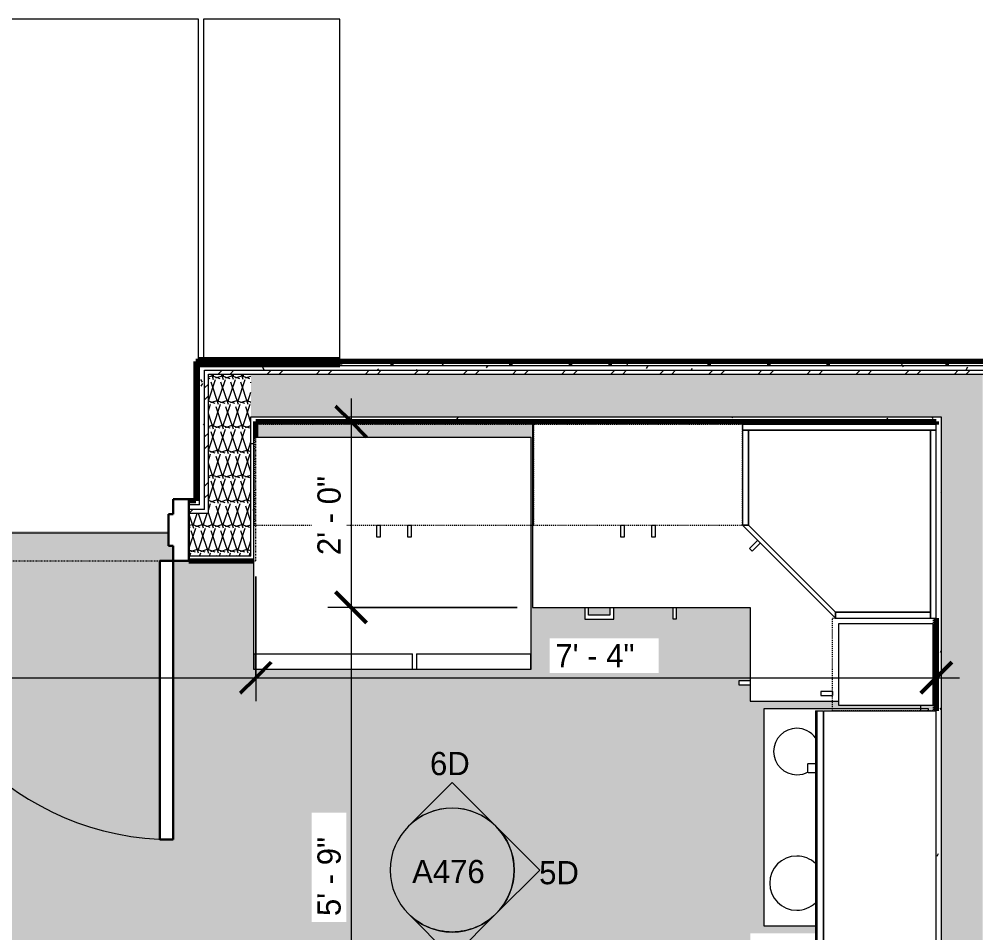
# Model space of a CAD drawing. Header units: inches. Extents: x 2887 to 5387, y 120 to 10852.
# Drawn here: x 4601.1 to 4725.4, y 10307.4 to 10425.4 of the extents above; entities that cross this region are included whole.
import ezdxf

# ---------------------------------------------------------------- set-up
doc = ezdxf.new("R2010")
doc.units = ezdxf.units.IN
doc.header["$MEASUREMENT"] = 0
doc.linetypes.add('Dash', pattern=[0.25, 0.125, -0.125])
doc.linetypes.add('Dash 3_32_', pattern=[0.1875, 0.09375, -0.09375])
for name, color, linetype, lineweight in [('0-3', 250, 'Continuous', 18), ('0-6', 170, 'Continuous', 5), ('A-ANNO-DIMS', 211, 'Continuous', 9), ('A-ANNO-DIMS-32', 211, 'Continuous', 9), ('A-DETL-1', 90, 'Dash 3_32_', 18), ('A-DOOR-1', 10, 'Continuous', 30), ('A-DOOR-2', 50, 'Continuous', 9), ('A-DOOR-FRAM-1', 10, 'Continuous', 30), ('A-FLOR-2', 250, 'Continuous', 18), ('A-WALL-1', 250, 'Continuous', 18), ('A-WALL-3', 113, 'Continuous', 9), ('A-WALL-PATT-1', 50, 'Continuous', 9), ('A-WALL-PATT-2', 253, 'Continuous', 9), ('A-WALL-PATT-3', 8, 'Continuous', 9), ('G-ANNO-SYMB', 111, 'Continuous', 9), ('I-WALL-1', 7, 'Continuous', 70), ('Q-CASE', 31, 'Continuous', 9), ('Q-CASE-3', 31, 'Dash', 9), ('Q-SPCQ', 91, 'Continuous', 9)]:
    doc.layers.add(name, color=color, linetype=linetype, lineweight=lineweight)
doc.layers.add('A-AREA-PATT-1', color=255, linetype='Continuous', lineweight=9, transparency=1)
doc.styles.add('Century Gothic', font='ufonts.com_century-gothic.ttf', dxfattribs={"height": 3})
doc.dimstyles.new('OD_1__HACK_2', dxfattribs={"dimscale": 12, "dimtxt": 3.132505, "dimasz": 0.333333, "dimexe": 0.25, "dimexo": 0.166667, "dimgap": 0.041667, "dimtad": 1, "dimdec": 0, "dimzin": 3, "dimdsep": 46, "dimlunit": 4, "dimtxsty": 'Century Gothic', "dimblk1": 'OBLIQUE', "dimblk2": 'OBLIQUE', "dimsah": 1, "dimcen": 0.09, "dimdle": 0.25, "dimazin": 0, "dimtfac": 1, "dimtdec": 4, "dimtix": 1, "dimtmove": 0, "dimatfit": 3, "dimfxl": 1, "dimtvp": 1, "dimtfill": 1, "dimfrac": 2, "dimtolj": 1, "dimtzin": 0, "dimarcsym": 2})
pattern_1 = [(0, (0, 0), (10.24, 2.56), [0.422, -7.258, 0.422, -7.258, -40.96]), (0, (0, 0), (10.24, 2.56), [-15.36, 0.422, -14.938, 0.422, -7.258, -17.92]), (0, (0, 0), (10.24, 2.56), [-38.4, 0.422, -4.698, 0.422, -12.378]), (120, (3.84, 1.28), (-7.33702503, 7.58810013), [0.422, -7.258, 0.422, -7.258, -40.96]), (120, (3.84, 1.28), (-7.33702503, 7.58810013), [-15.36, 0.422, -14.938, 0.422, -7.258, -17.92]), (120, (3.84, 1.28), (-7.33702503, 7.58810013), [-38.4, 0.422, -4.698, 0.422, -12.378]), (240, (5.12, 6.4), (-2.90297497, -10.14810013), [0.422, -7.258, 0.422, -7.258, -40.96]), (240, (5.12, 6.4), (-2.90297497, -10.14810013), [-15.36, 0.422, -14.938, 0.422, -7.258, -17.92]), (240, (5.12, 6.4), (-2.90297497, -10.14810013), [-38.4, 0.422, -4.698, 0.422, -12.378])]
pattern_2 = [(161.57, (0.16, 0.16), (-1.279773737, -0.000426766), [0, -9.107, 1.011, 0]), (18.43, (-0.16, 0.16), (-1.279773737, 0.000426766), [0, -9.107, 1.011, 0]), (108.43, (0.16, 0.16), (0.639452382, -3.199964008), [3.035, -7.083]), (71.57, (-0.16, 0.16), (0.639452382, 3.199964008), [3.035, -7.083])]
pattern_3 = [(45, (0, 0), (-3.1678384, 3.1678384), []), (45, (0, 4.8), (-3.1678384, 3.1678384), [])]

# ---------------------------------------------------------------- blocks, each defined once
blk = doc.blocks.new('HOLLOW METAL - UNIT DOOR-2191980-2ND _ 3RD FLOOR - 1BD B - ADA TYPE B')
at = {"layer": 'A-DOOR-1'}
for p, q in [((16.25, -4.125), (18, -4.125)), ((16.25, -40.125), (16.25, -4.125)), ((18, -4.125), (18, -40.125)), ((18, -40.125), (16.25, -40.125))]:
    blk.add_line(p, q, dxfattribs=at)
at = {"layer": 'A-DOOR-2'}
blk.add_arc((18, -4.125), 36, 180, 270, dxfattribs=at)
at = {"layer": 'A-DOOR-FRAM-1'}
for p, q in [((-20, 3.875), (-18, 3.875)), ((-20, -4.125), (-20, 3.875)), ((-18, 3.875), (-18, 1.9375)), ((18, 3.875), (20, 3.875)), ((18, 1.9375), (18, 3.875)), ((20, 3.875), (20, -4.125)), ((-18, 1.9375), (-17.375, 1.9375)), ((-17.375, 1.9375), (-17.375, -2.1875)), ((17.375, 1.9375), (18, 1.9375)), ((17.375, -2.1875), (17.375, 1.9375)), ((-18, -2.1875), (-18, -4.125)), ((-17.375, -2.1875), (-18, -2.1875)), ((18, -2.1875), (17.375, -2.1875)), ((18, -4.125), (18, -2.1875)), ((-18, -4.125), (-20, -4.125)), ((20, -4.125), (18, -4.125))]:
    blk.add_line(p, q, dxfattribs=at)
blk = doc.blocks.new('CTR - 1st Phase - Common Walls_rvt-6-2ND _ 3RD FLOOR - 1BD B - ADA TYPE B')
at = {"layer": 'A-WALL-PATT-1'}
h = blk.add_hatch(dxfattribs=at)
h.set_pattern_fill('FP_1', color=256, style=0, pattern_type=2)
h.set_pattern_definition(pattern_1)
h.paths.add_polyline_path([(-2739.8, 10380.66), (-2638.69, 10380.66), (-2638.69, 10381.16), (-2732.55, 10381.16), (-2732.55, 10380.79), (-2739.8, 10380.79)], flags=0)
h = blk.add_hatch(dxfattribs=at)
h.set_pattern_fill('FP_1', color=256, style=0, pattern_type=2)
h.set_pattern_definition(pattern_1)
h.paths.add_polyline_path([(-2739.8, 10362.04), (-2739.17, 10362.04), (-2739.17, 10380.66), (-2739.8, 10380.66), (-2739.8, 10362.66)], flags=0)
h = blk.add_hatch(dxfattribs=at)
h.set_pattern_fill('FP_1', color=256, style=0, pattern_type=2)
h.set_pattern_definition(pattern_1)
h.paths.add_polyline_path([(-2696.8, 10380.04), (-2638.69, 10380.05), (-2638.69, 10380.66), (-2739.17, 10380.66), (-2739.17, 10380.04), (-2697.05, 10380.04)], flags=0)
h = blk.add_hatch(dxfattribs=at)
h.set_pattern_fill('FP_1', color=256, style=0, pattern_type=2)
h.set_pattern_definition(pattern_1)
h.paths.add_polyline_path([(-2732.8, 10355.41), (-2732.8, 10371.41), (-2732.55, 10371.41), (-2732.55, 10374.04), (-2733.17, 10374.04), (-2733.17, 10355.41)], flags=0)
h = blk.add_hatch(dxfattribs=at)
h.set_pattern_fill('FP_1', color=256, style=0, pattern_type=2)
h.set_pattern_definition(pattern_1)
h.paths.add_polyline_path([(-2713.65, 10373.41), (-2644.7, 10373.41), (-2644.7, 10374.04), (-2732.55, 10374.04), (-2732.55, 10373.41)], flags=0)
h = blk.add_hatch(dxfattribs=at)
h.set_pattern_fill('FP_1', color=256, style=0, pattern_type=2)
h.set_pattern_definition(pattern_1)
h.paths.add_polyline_path([(-2644.07, 10261.59), (-2644.07, 10374.04), (-2644.7, 10374.04), (-2644.7, 10261.59)], flags=0)
h = blk.add_hatch(dxfattribs=at)
h.set_pattern_fill('FP_1', color=256, style=0, pattern_type=2)
h.set_pattern_definition(pattern_1)
h.paths.add_polyline_path([(-2788.61, 10362.04), (-2781.2, 10362.04), (-2781.2, 10362.66), (-2798.02, 10362.66), (-2798.02, 10362.04), (-2797.52, 10362.04)], flags=0)
h.paths.add_polyline_path([(-2739.92, 10362.04), (-2739.8, 10362.04), (-2739.8, 10362.66), (-2741.2, 10362.66), (-2741.2, 10362.04), (-2740.3, 10362.04)], flags=0)
h = blk.add_hatch(dxfattribs=at)
h.set_pattern_fill('FP_1', color=256, style=0, pattern_type=2)
h.set_pattern_definition(pattern_1)
h.paths.add_polyline_path([(-2788.61, 10355.41), (-2781.2, 10355.41), (-2781.2, 10356.04), (-2800.52, 10356.04), (-2800.52, 10355.41), (-2797.52, 10355.41)], flags=0)
h.paths.add_polyline_path([(-2740.43, 10355.41), (-2733.17, 10355.41), (-2733.17, 10356.04), (-2741.2, 10356.04), (-2741.2, 10355.41)], flags=0)
h.paths.add_polyline_path([(-2802.67, 10355.41), (-2801.15, 10355.41), (-2800.52, 10356.04), (-2804.65, 10356.04), (-2804.65, 10355.41)], flags=0)
at = {"layer": 'A-WALL-PATT-2'}
h = blk.add_hatch(dxfattribs=at)
h.set_pattern_fill('FP_2', color=256, style=0, pattern_type=2)
h.set_pattern_definition(pattern_2)
h.paths.add_polyline_path([(-2738.67, 10356.04), (-2733.17, 10356.04), (-2733.17, 10379.54), (-2738.67, 10379.54), (-2738.67, 10359.15)], flags=0)
h = blk.add_hatch(dxfattribs=at)
h.set_pattern_fill('FP_2', color=256, style=0, pattern_type=2)
h.set_pattern_definition(pattern_2)
h.paths.add_polyline_path([(-2676.17, 10374.04), (-2644.07, 10374.04), (-2644.07, 10379.54), (-2733.17, 10379.54), (-2733.17, 10374.04), (-2696.8, 10374.04)], flags=0)
h = blk.add_hatch(dxfattribs=at)
h.set_pattern_fill('FP_2', color=256, style=0, pattern_type=2)
h.set_pattern_definition(pattern_2)
h.paths.add_polyline_path([(-2640.32, 10261.59), (-2638.69, 10261.59), (-2638.69, 10379.54), (-2644.07, 10379.54), (-2644.07, 10261.59), (-2640.57, 10261.59)], flags=0)
h = blk.add_hatch(dxfattribs=at)
h.set_pattern_fill('FP_2', color=256, style=0, pattern_type=2)
h.set_pattern_definition(pattern_2)
h.paths.add_polyline_path([(-2797.98, 10356.04), (-2781.2, 10356.04), (-2781.2, 10361.54), (-2799.15, 10361.54), (-2799.15, 10356.04)], flags=0)
h.paths.add_polyline_path([(-2738.67, 10356.04), (-2738.67, 10361.54), (-2741.2, 10361.54), (-2741.2, 10356.04), (-2739.92, 10356.04)], flags=0)
at = {"layer": 'A-WALL-PATT-3'}
h = blk.add_hatch(dxfattribs=at)
h.set_pattern_fill('FP_3', color=256, style=0, pattern_type=2)
h.set_pattern_definition(pattern_3)
h.paths.add_polyline_path([(-2739.17, 10361.54), (-2738.67, 10361.54), (-2738.67, 10380.04), (-2739.17, 10380.04), (-2739.17, 10362.04)], flags=0)
h = blk.add_hatch(dxfattribs=at)
h.set_pattern_fill('FP_3', color=256, style=0, pattern_type=2)
h.set_pattern_definition(pattern_3)
h.paths.add_polyline_path([(-2668.7, 10379.54), (-2638.69, 10379.54), (-2638.69, 10380.04), (-2738.67, 10380.04), (-2738.67, 10379.54), (-2668.95, 10379.54)], flags=0)
h = blk.add_hatch(dxfattribs=at)
h.set_pattern_fill('FP_3', color=256, style=0, pattern_type=2)
h.set_pattern_definition(pattern_3)
h.paths.add_polyline_path([(-2798.65, 10361.54), (-2781.2, 10361.54), (-2781.2, 10362.04), (-2798.65, 10362.04)], flags=0)
h.paths.add_polyline_path([(-2741.2, 10361.54), (-2739.17, 10361.54), (-2739.17, 10362.04), (-2741.2, 10362.04)], flags=0)
at = {"layer": 'A-FLOR-2'}
for p, q in [((-2739.92, 10425.39), (-2778.57, 10425.39)), ((-2739.92, 10381.41), (-2739.92, 10425.39)), ((-2739.3, 10425.39), (-2739.3, 10381.41)), ((-2721.68, 10425.39), (-2739.3, 10425.39)), ((-2721.68, 10381.41), (-2721.68, 10425.39)), ((-2778.57, 10359.04), (-2743.82, 10359.04))]:
    blk.add_line(p, q, dxfattribs=at)
at = {"layer": 'A-WALL-1'}
for p, q in [((-2739.8, 10380.66), (-2739.8, 10381.16)), ((-2739.8, 10380.66), (-2739.8, 10381.16)), ((-2739.8, 10380.66), (-2739.17, 10380.66)), ((-2739.8, 10362.66), (-2739.8, 10380.66)), ((-2739.17, 10380.66), (-2732.55, 10380.66)), ((-2732.55, 10380.66), (-2644.7, 10380.66)), ((-2644.7, 10380.66), (-2638.69, 10380.66)), ((-2739.17, 10380.04), (-2738.67, 10380.04)), ((-2739.17, 10362.04), (-2739.17, 10380.04)), ((-2738.67, 10380.04), (-2732.55, 10380.04)), ((-2738.67, 10379.54), (-2733.17, 10379.54)), ((-2738.67, 10361.54), (-2738.67, 10379.54)), ((-2733.17, 10379.54), (-2732.55, 10379.54)), ((-2732.55, 10380.04), (-2644.7, 10380.04)), ((-2732.55, 10379.54), (-2644.7, 10379.54)), ((-2644.7, 10380.04), (-2638.69, 10380.04)), ((-2644.7, 10379.54), (-2644.07, 10379.54)), ((-2644.07, 10379.54), (-2638.69, 10379.54)), ((-2733.17, 10374.04), (-2732.55, 10374.04)), ((-2733.17, 10356.04), (-2733.17, 10374.04)), ((-2732.55, 10374.04), (-2644.7, 10374.04)), ((-2644.7, 10374.04), (-2644.07, 10374.04)), ((-2644.07, 10374.04), (-2644.07, 10261.59)), ((-2740.3, 10362.66), (-2741.2, 10362.66)), ((-2740.3, 10362.04), (-2741.2, 10362.04)), ((-2740.3, 10361.54), (-2741.2, 10361.54)), ((-2739.8, 10362.66), (-2740.3, 10362.66)), ((-2739.8, 10362.04), (-2740.3, 10362.04)), ((-2739.17, 10361.54), (-2740.3, 10361.54)), ((-2739.17, 10362.04), (-2739.8, 10362.04)), ((-2738.67, 10361.54), (-2739.17, 10361.54)), ((-2740.3, 10356.04), (-2741.2, 10356.04)), ((-2738.67, 10356.04), (-2740.3, 10356.04)), ((-2733.17, 10356.04), (-2738.67, 10356.04))]:
    blk.add_line(p, q, dxfattribs=at)
at = {"layer": 'I-WALL-1'}
for p, q in [((-2721.68, 10381.41), (-2739.92, 10381.41)), ((-2739.92, 10381.41), (-2739.92, 10380.79)), ((-2721.68, 10380.79), (-2721.68, 10381.41)), ((-2740.3, 10381.16), (-2740.3, 10363.16)), ((-2739.8, 10381.16), (-2740.3, 10381.16)), ((-2739.92, 10380.79), (-2721.68, 10380.79)), ((-2732.55, 10381.16), (-2739.8, 10381.16)), ((-2644.7, 10381.16), (-2732.55, 10381.16)), ((-2638.69, 10381.16), (-2644.7, 10381.16)), ((-2732.55, 10373.41), (-2644.7, 10373.41)), ((-2732.55, 10371.41), (-2732.55, 10373.41)), ((-2644.7, 10373.41), (-2644.7, 10373.04)), ((-2740.3, 10363.16), (-2741.2, 10363.16)), ((-2741.2, 10355.41), (-2740.3, 10355.41)), ((-2740.3, 10355.41), (-2733.17, 10355.41)), ((-2733.17, 10355.41), (-2732.8, 10355.41)), ((-2644.7, 10348.04), (-2644.7, 10336.04))]:
    blk.add_line(p, q, dxfattribs=at)
at = {"layer": '0-3'}
blk.add_blockref('HOLLOW METAL - UNIT DOOR-2191980-2ND _ 3RD FLOOR - 1BD B - ADA TYPE B', (-2761.2, 10359.54), dxfattribs=at)
blk = doc.blocks.new('Refrigerator_-_Side-by-Side_6047 - 36_ X 30_-1372843-2ND _ 3RD FLOOR - 1BD B - ADA TYPE B')
at = {"layer": 'Q-SPCQ'}
for p, q in [((-17.88, 15.58), (17.87, 15.58)), ((-17.88, -14.42), (-17.88, 15.58)), ((-17.88, 15.58), (-3.13, 15.58)), ((-17.88, 15.58), (-17.88, 13.58)), ((-3.13, 13.58), (-3.13, 15.58)), ((-2.63, 15.58), (17.87, 15.58)), ((-2.63, 15.58), (-2.63, 13.58)), ((17.87, 15.58), (17.87, -14.42)), ((17.87, 13.58), (17.87, 15.58)), ((-3.13, 13.58), (-17.88, 13.58)), ((17.87, 13.58), (-2.63, 13.58)), ((17.87, -14.42), (-17.88, -14.42))]:
    blk.add_line(p, q, dxfattribs=at)
blk = doc.blocks.new('Range - 24_ x 30_-2806124-2ND _ 3RD FLOOR - 1BD B - ADA TYPE B')
at = {"layer": 'Q-SPCQ'}
blk.add_line((28.75, -22), (29.5, -22), dxfattribs=at)
for centre, radius, start, end in [((6.5, -6), 3.5, 360, 180), ((23.5, -6), 3, 0, 180), ((6.5, -6), 3.5, 180, 223.5763), ((6.5, -6), 3.5, 316.4706, 0), ((23.5, -6), 3, 180, 209.3693), ((23.5, -6), 3, 306.1227, 0), ((6.5, -6), 3.5, 261.0228, 278.9772)]:
    blk.add_arc(centre, radius, start, end, dxfattribs=at)
blk = doc.blocks.new('300 Series Wall Hung Cabinet_302 - 27_ X 36_-2604985-2ND _ 3RD FLOOR - 1BD B - ADA TYPE B')
at = {"layer": 'Q-CASE'}
for p, q in [((-2.25, -13.19), (-1.76, -13.19)), ((-2.25, -13.19), (-2.25, -14.69)), ((-1.76, -14.69), (-1.76, -13.19)), ((1.75, -13.19), (2.24, -13.19)), ((1.75, -13.19), (1.75, -14.69)), ((2.24, -14.69), (2.24, -13.19)), ((-2.25, -14.69), (-1.76, -14.69)), ((1.75, -14.69), (2.24, -14.69))]:
    blk.add_line(p, q, dxfattribs=at)
at = {"layer": 'Q-CASE-3'}
for p, q in [((13.5, -0.19), (-13.5, -0.19)), ((-13.5, -0.19), (-13.5, -13.19)), ((13.5, -13.19), (13.5, -0.19)), ((-13.5, -13.19), (13.5, -13.19))]:
    blk.add_line(p, q, dxfattribs=at)
blk = doc.blocks.new('30quot_MicrowaveVent_11166 - 70cm miele oven-2804781-2ND _ 3RD FLOOR - 1BD B - ADA TYPE B')
at = {"layer": 'Q-CASE'}
for p, q in [((8.88, 16.6), (7.69, 16.6)), ((7.69, 15.63), (7.69, 16.55)), ((8.88, 16.55), (8.88, 15.63)), ((15.68, 15.6), (-14.2, 15.6)), ((-14.2, 15.39), (-14.2, 15.6)), ((-14.2, 14.61), (-14.2, 15.39)), ((15.68, 15.39), (-14.2, 15.39)), ((15.68, 15.6), (15.68, 15.39)), ((15.68, 15.39), (15.68, 14.61)), ((15.68, 14.61), (-14.2, 14.61)), ((-14.2, 0), (-14.2, 14.49)), ((-14.2, 14.49), (15.68, 14.49)), ((15.68, 14.49), (15.68, 0)), ((-14.2, 0), (15.68, 0))]:
    blk.add_line(p, q, dxfattribs=at)
blk = doc.blocks.new('300 Series Wall Hung Cabinet_302 - 18_ x 36_-2362919-2ND _ 3RD FLOOR - 1BD B - ADA TYPE B')
at = {"layer": 'Q-CASE'}
for p, q in [((-2.25, -13.19), (-1.76, -13.19)), ((-2.25, -13.19), (-2.25, -14.69)), ((-1.76, -14.69), (-1.76, -13.19)), ((1.75, -13.19), (2.24, -13.19)), ((1.75, -13.19), (1.75, -14.69)), ((2.24, -14.69), (2.24, -13.19)), ((-2.25, -14.69), (-1.76, -14.69)), ((1.75, -14.69), (2.24, -14.69))]:
    blk.add_line(p, q, dxfattribs=at)
at = {"layer": 'Q-CASE-3'}
for p, q in [((18, -0.19), (-18, -0.19)), ((-18, -0.19), (-18, -13.19)), ((18, -13.19), (18, -0.19)), ((-18, -13.19), (18, -13.19))]:
    blk.add_line(p, q, dxfattribs=at)
blk = doc.blocks.new('Base Cabinet 3 Drawer 230 - Base Cabinet 3 Drawer 230 15_-2554961-2ND _ 3RD FLOOR - 1BD B - ADA TYPE B')
at = {"layer": 'Q-CASE'}
for p, q in [((-1.14, -24), (-1.14, -25.5)), ((-0.64, -25), (-0.64, -24)), ((2.11, -24), (2.11, -25)), ((2.61, -25.5), (2.61, -24)), ((-1.14, -25.5), (2.61, -25.5)), ((2.11, -25), (-0.64, -25))]:
    blk.add_line(p, q, dxfattribs=at)
blk = doc.blocks.new('Base Cabinet Corner 197 - Base Cabinet Corner 197-2565125-2ND _ 3RD FLOOR - 1BD B - ADA TYPE B')
at = {"layer": 'Q-CASE'}
for p, q in [((10.24, -24), (10.24, -25.5)), ((10.73, -25.5), (10.73, -24)), ((10.24, -25.5), (10.73, -25.5)), ((2.23, -33.51), (0.74, -33.51)), ((2.23, -34), (2.23, -33.51)), ((0.74, -34), (2.23, -34))]:
    blk.add_line(p, q, dxfattribs=at)
blk = doc.blocks.new('308 - 308-2727437-2ND _ 3RD FLOOR - 1BD B - ADA TYPE B')
at = {"layer": 'Q-CASE'}
for p, q in [((13, -0.19), (-12, -0.19)), ((-12, -0.19), (-12, -0.94)), ((-11.25, -0.94), (-12, -0.94)), ((-12, -0.94), (-12, -13.19)), ((-12, -0.94), (13, -0.94)), ((12.25, -0.94), (-11.25, -0.94)), ((-11.25, -0.94), (-11.25, -13.19)), ((-11.25, -13.19), (-11.25, -0.94)), ((12.25, -24.44), (12.25, -0.94)), ((13, -0.94), (12.25, -0.94)), ((12.25, -0.94), (12.25, -25.19)), ((13, -0.94), (13, -0.19)), ((13, -25.19), (13, -0.94)), ((-11.25, -13.19), (-12, -13.19)), ((-12, -13.19), (0, -25.19)), ((-12, -13.19), (-11.25, -13.19)), ((-11.25, -13.19), (0, -24.44)), ((0, -24.44), (-11.25, -13.19)), ((-10.05, -15.14), (-11.11, -16.2)), ((-10.76, -16.55), (-9.7, -15.49)), ((-11.11, -16.2), (-10.76, -16.55)), ((0, -24.44), (12.25, -24.44)), ((0, -25.19), (0, -24.44)), ((12.25, -24.44), (0, -24.44)), ((0, -24.44), (0, -25.19)), ((12.25, -25.19), (12.25, -24.44)), ((0, -25.19), (12.25, -25.19)), ((12.25, -25.19), (13, -25.19))]:
    blk.add_line(p, q, dxfattribs=at)
blk = doc.blocks.new('300 Series Wall Hung Cabinet_301 - 12_-2218017-2ND _ 3RD FLOOR - 1BD B - ADA TYPE B')
at = {"layer": 'Q-CASE'}
for p, q in [((-3.51, 14.69), (-4, 14.69)), ((-4, 14.69), (-4, 13.19)), ((-3.51, 13.19), (-3.51, 14.69)), ((-3.51, 13.19), (-4, 13.19)), ((5.25, 12.44), (-5.25, 12.44)), ((-5.25, 12.44), (-5.25, 0.19)), ((5.25, 0.19), (5.25, 12.44)), ((-5.25, 0.19), (5.25, 0.19))]:
    blk.add_line(p, q, dxfattribs=at)
at = {"layer": 'Q-CASE-3'}
for p, q in [((-6, 0.19), (-6, 13.19)), ((-6, 13.19), (6, 13.19)), ((6, 13.19), (6, 0.19)), ((6, 0.19), (-6, 0.19))]:
    blk.add_line(p, q, dxfattribs=at)
blk = doc.blocks.new('Elevation - Filled Arrow-152140-2ND _ 3RD FLOOR - 1BD B - ADA TYPE B')
at = {"layer": 'G-ANNO-SYMB'}
for start, end in [(360, 180), (180, 360)]:
    blk.add_arc((0, 0), 0.25, start, end, dxfattribs=at)
blk = doc.blocks.new('Elevation - Filled Arrow-151867-2ND _ 3RD FLOOR - 1BD B - ADA TYPE B')
at = {"layer": 'G-ANNO-SYMB'}
for p, q in [((0, 0.3536), (-0.1768, 0.1768)), ((0.1768, 0.1768), (0, 0.3536))]:
    blk.add_line(p, q, dxfattribs=at)
blk.add_arc((0, 0), 0.25, 45, 135, dxfattribs=at)
blk = doc.blocks.new('DIMBLOCK133-2ND _ 3RD FLOOR - 1BD B - ADA TYPE B')
at = {"layer": 'A-ANNO-DIMS-32'}
for p, q in [((4631.59, 10353.41), (4631.59, 10337.32)), ((4631.59, 10340.32), (4631.59, 10353.41)), ((4499.61, 10341.15), (4499.61, 10337.32)), ((4499.61, 10340.32), (4499.61, 10341.15)), ((4499.61, 10340.32), (4631.59, 10340.32))]:
    blk.add_line(p, q, dxfattribs=at)
at = {"layer": 'A-ANNO-DIMS-32', "lineweight": 50}
for p, q in [((4499.61, 10340.32), (4501.61, 10342.32)), ((4631.59, 10340.32), (4633.59, 10342.32)), ((4499.61, 10340.32), (4497.61, 10338.32)), ((4631.59, 10340.32), (4629.59, 10338.32))]:
    blk.add_line(p, q, dxfattribs=at)
at = {"layer": 'A-ANNO-DIMS-32', "color": 0, "insert": (4559.19, 10344.67), "char_height": 3, "width": 15.394, "attachment_point": 1, "line_spacing_factor": 0.984502, "style": 'Century Gothic', "bg_fill": 3, "box_fill_scale": 1.25, "bg_fill_color": 256, "bg_fill_true_color": 13158600, "bg_fill_transparency": 0}
blk.add_mtext('11\' - 0"', dxfattribs=at)
blk = doc.blocks.new('_Oblique')
at = {"color": 0, "linetype": 'ByBlock', "lineweight": -2}
blk.add_line((-0.5, -0.5), (0.5, 0.5), dxfattribs=at)
blk = doc.blocks.new('DIMBLOCK134-2ND _ 3RD FLOOR - 1BD B - ADA TYPE B')
at = {"layer": 'A-ANNO-DIMS-32'}
for p, q in [((4631.59, 10353.41), (4631.59, 10337.32)), ((4631.59, 10340.32), (4631.59, 10353.41)), ((4631.59, 10340.32), (4722.44, 10340.32)), ((4719.44, 10341.15), (4719.44, 10337.32)), ((4719.44, 10340.32), (4719.44, 10341.15))]:
    blk.add_line(p, q, dxfattribs=at)
at = {"layer": 'A-ANNO-DIMS-32', "lineweight": 50}
for p, q in [((4631.59, 10340.32), (4633.59, 10342.32)), ((4719.44, 10340.32), (4721.44, 10342.32)), ((4631.59, 10340.32), (4629.59, 10338.32)), ((4719.44, 10340.32), (4717.44, 10338.32))]:
    blk.add_line(p, q, dxfattribs=at)
at = {"layer": 'A-ANNO-DIMS-32', "color": 0, "insert": (4670.27, 10344.67), "char_height": 3, "width": 12.5897, "attachment_point": 1, "line_spacing_factor": 0.984502, "style": 'Century Gothic', "bg_fill": 3, "box_fill_scale": 1.25, "bg_fill_color": 256, "bg_fill_true_color": 13158600, "bg_fill_transparency": 0}
blk.add_mtext('7\' - 4"', dxfattribs=at)
blk = doc.blocks.new('DIMBLOCK135-2ND _ 3RD FLOOR - 1BD B - ADA TYPE B')
at = {"layer": 'A-ANNO-DIMS-32'}
for p, q in [((4643.9, 10376.41), (4643.9, 10349.41)), ((4644.73, 10373.41), (4640.9, 10373.41)), ((4643.9, 10373.41), (4644.73, 10373.41)), ((4665.34, 10349.41), (4640.9, 10349.41)), ((4643.9, 10349.41), (4665.34, 10349.41))]:
    blk.add_line(p, q, dxfattribs=at)
at = {"layer": 'A-ANNO-DIMS-32', "lineweight": 50}
for p, q in [((4643.9, 10373.41), (4641.9, 10375.41)), ((4643.9, 10373.41), (4645.9, 10371.41)), ((4643.9, 10349.41), (4641.9, 10351.41)), ((4643.9, 10349.41), (4645.9, 10347.41))]:
    blk.add_line(p, q, dxfattribs=at)
at = {"layer": 'A-ANNO-DIMS-32', "color": 0, "insert": (4639.55, 10356.17), "char_height": 3, "width": 12.5897, "attachment_point": 1, "rotation": 90, "line_spacing_factor": 0.984502, "style": 'Century Gothic', "bg_fill": 3, "box_fill_scale": 1.25, "bg_fill_color": 256, "bg_fill_true_color": 13158600, "bg_fill_transparency": 0}
blk.add_mtext('2\' - 0"', dxfattribs=at)
blk = doc.blocks.new('DIMBLOCK136-2ND _ 3RD FLOOR - 1BD B - ADA TYPE B')
at = {"layer": 'A-ANNO-DIMS-32', "lineweight": 50}
for p, q in [((4643.9, 10349.41), (4641.9, 10351.41)), ((4643.9, 10349.41), (4645.9, 10347.41)), ((4643.9, 10280.16), (4641.9, 10282.16)), ((4643.9, 10280.16), (4645.9, 10278.16))]:
    blk.add_line(p, q, dxfattribs=at)
at = {"layer": 'A-ANNO-DIMS-32'}
for p, q in [((4665.34, 10349.41), (4640.9, 10349.41)), ((4643.9, 10349.41), (4643.9, 10280.16)), ((4643.9, 10349.41), (4665.34, 10349.41)), ((4644.73, 10280.16), (4640.9, 10280.16)), ((4643.9, 10280.16), (4644.73, 10280.16))]:
    blk.add_line(p, q, dxfattribs=at)
at = {"layer": 'A-ANNO-DIMS-32', "color": 0, "insert": (4639.55, 10309.54), "char_height": 3, "width": 12.5897, "attachment_point": 1, "rotation": 90, "line_spacing_factor": 0.984502, "style": 'Century Gothic', "bg_fill": 3, "box_fill_scale": 1.25, "bg_fill_color": 256, "bg_fill_true_color": 13158600, "bg_fill_transparency": 0}
blk.add_mtext('5\' - 9"', dxfattribs=at)

msp = doc.modelspace()

# ---------------------------------------------------------------- hatches: boundary and pattern name
at = {"layer": 'A-AREA-PATT-1'}
h = msp.add_hatch(color=256, dxfattribs=at)
h.paths.add_polyline_path([(4693.94, 10280.16), (4695.44, 10280.16), (4695.44, 10289.67), (4693.94, 10289.67), (4693.94, 10290.16), (4695.44, 10290.16), (4695.44, 10297.78), (4693.94, 10297.78), (4693.94, 10301.53), (4695.44, 10301.53), (4695.44, 10307.29), (4703.84, 10307.29), (4703.84, 10308.29), (4697.19, 10308.29), (4697.19, 10336.29), (4718.44, 10336.29), (4718.44, 10336.04), (4719.44, 10336.04), (4719.44, 10337.29), (4719.06, 10337.29), (4719.06, 10336.79), (4706.81, 10336.79), (4706.81, 10337.29), (4695.44, 10337.29), (4695.44, 10339.43), (4693.94, 10339.43), (4693.94, 10339.91), (4695.44, 10339.91), (4695.44, 10349.41), (4685.93, 10349.41), (4685.93, 10347.92), (4685.44, 10347.92), (4685.44, 10349.41), (4677.81, 10349.41), (4677.81, 10347.91), (4674.06, 10347.91), (4674.06, 10349.41), (4667.34, 10349.41), (4667.34, 10373.41), (4631.59, 10373.41), (4631.59, 10371.41), (4667.09, 10371.41), (4667.09, 10341.41), (4631.34, 10341.41), (4631.34, 10355.41), (4620.94, 10355.41), (4620.94, 10357.35), (4620.31, 10357.35), (4620.31, 10359.29), (4614.84, 10359.29), (4614.84, 10281.66), (4617.81, 10281.66), (4617.81, 10280.16), (4625.69, 10280.16), (4625.69, 10281.14), (4625.75, 10281.23), (4625.83, 10281.28), (4625.88, 10281.29), (4626.78, 10281.29), (4626.78, 10281.54), (4630.51, 10281.54), (4630.51, 10281.79), (4632.48, 10281.79), (4632.48, 10281.54), (4641.84, 10281.54), (4641.84, 10281.79), (4642.43, 10281.79), (4642.43, 10281.54), (4643.02, 10281.54), (4643.02, 10281.79), (4643.61, 10281.79), (4643.61, 10281.54), (4644.2, 10281.54), (4644.2, 10281.79), (4644.79, 10281.79), (4644.79, 10281.54), (4645.38, 10281.54), (4645.38, 10281.79), (4645.97, 10281.79), (4645.97, 10281.54), (4648.59, 10281.54), (4648.59, 10281.29), (4649.54, 10281.28), (4649.59, 10281.26), (4649.63, 10281.23), (4649.68, 10281.14), (4649.69, 10281.09), (4649.7, 10280.16), (4650.44, 10280.16), (4650.44, 10281.16), (4683.44, 10281.16), (4683.44, 10280.16), (4685.45, 10280.16), (4685.45, 10281.66), (4685.94, 10281.66), (4685.94, 10280.16), (4687.97, 10280.16)], flags=0)
h.paths.add_polyline_path([(4617.31, 10280.16), (4617.31, 10281.16), (4614.84, 10281.16), (4614.84, 10280.16), (4616.31, 10280.16)], flags=0)
h.paths.add_polyline_path([(4695.44, 10298.28), (4695.44, 10301.03), (4694.44, 10301.03), (4694.44, 10298.28)], flags=0)
h.paths.add_polyline_path([(4704.95, 10307.29), (4704.95, 10308.29), (4704.83, 10308.29), (4704.83, 10307.29)], flags=0)
h.paths.add_polyline_path([(4619.19, 10319.41), (4619.19, 10355.41), (4620.94, 10355.41), (4620.94, 10319.41)], flags=0)
h.paths.add_polyline_path([(4677.31, 10348.41), (4677.31, 10349.41), (4674.56, 10349.41), (4674.56, 10348.41)], flags=0)
h = msp.add_hatch(color=256, dxfattribs=at)
h.paths.add_polyline_path([(4564.68, 10238.78), (4605.01, 10238.78), (4605.01, 10280.16), (4614.06, 10280.16), (4614.06, 10281.66), (4614.84, 10281.66), (4614.84, 10359.29), (4585.56, 10359.29), (4585.56, 10357.35), (4584.94, 10357.35), (4584.94, 10355.41), (4564.03, 10355.41), (4564.03, 10331.63), (4558.18, 10331.63), (4558.18, 10331.04), (4555.18, 10331.04), (4555.18, 10308.04), (4553.18, 10308.04), (4553.18, 10332.04), (4555.18, 10332.04), (4555.18, 10334.41), (4507.18, 10334.41), (4507.18, 10332.04), (4509.18, 10332.04), (4509.18, 10308.04), (4507.18, 10308.04), (4507.18, 10331.04), (4504.18, 10331.04), (4504.18, 10331.63), (4502.4, 10331.63), (4502.4, 10316.11), (4502.99, 10316.11), (4502.99, 10313.11), (4499.61, 10313.11), (4499.61, 10279.11), (4502.99, 10279.11), (4502.99, 10276.9), (4504.25, 10276.9), (4504.25, 10277.24), (4506.75, 10277.24), (4506.75, 10276.49), (4507, 10276.49), (4507, 10274.11), (4530, 10274.11), (4530, 10274.49), (4555, 10274.49), (4555, 10276.49), (4555.25, 10276.49), (4555.25, 10277.24), (4557.75, 10277.24), (4557.75, 10276.9), (4564.68, 10276.9), (4564.68, 10241.38)], flags=0)
h.paths.add_polyline_path([(4614.84, 10280.16), (4614.84, 10281.16), (4614.56, 10281.16), (4614.56, 10280.16)], flags=0)

# ---------------------------------------------------------------- linework, layer by layer
at = {"layer": 'A-DETL-1'}
for p, q in [((4719.44, 10373.41), (4631.59, 10373.41)), ((4631.59, 10355.41), (4631.59, 10373.41)), ((4719.44, 9988.44), (4719.44, 10373.04)), ((4558.86, 10355.41), (4631.59, 10355.41)), ((4667.34, 10349.41), (4695.44, 10349.41))]:
    msp.add_line(p, q, dxfattribs=at)
at = {"layer": 'A-WALL-3'}
for p, q in [((4667.34, 10373.41), (4667.34, 10349.41)), ((4667.34, 10349.41), (4695.44, 10349.41)), ((4695.44, 10349.41), (4695.44, 10337.29)), ((4695.44, 10337.29), (4706.81, 10337.29)), ((4719.06, 10337.29), (4719.44, 10337.29)), ((4697.19, 10336.29), (4697.19, 10308.29)), ((4718.44, 10336.29), (4697.19, 10336.29)), ((4718.44, 10336.04), (4718.44, 10336.29)), ((4697.19, 10308.29), (4703.84, 10308.29)), ((4704.83, 10308.29), (4704.95, 10308.29))]:
    msp.add_line(p, q, dxfattribs=at)

# ---------------------------------------------------------------- block references
at = {"layer": '0-6'}
msp.add_blockref('CTR - 1st Phase - Common Walls_rvt-6-2ND _ 3RD FLOOR - 1BD B - ADA TYPE B', (7364.14, 0), dxfattribs=at)
at = {"layer": 'G-ANNO-SYMB', "xscale": 31.99999999999999, "yscale": 31.99999999999999, "zscale": 31.99999999999999}
for name in ['Elevation - Filled Arrow-151867-2ND _ 3RD FLOOR - 1BD B - ADA TYPE B', 'Elevation - Filled Arrow-152140-2ND _ 3RD FLOOR - 1BD B - ADA TYPE B']:
    msp.add_blockref(name, (4656.95, 10315.48), dxfattribs=at)
at = {"layer": 'G-ANNO-SYMB', "extrusion": (0, 0, -1), "xscale": 31.99999999999999, "yscale": 31.99999999999999, "zscale": 31.99999999999999}
for rotation in [89.99999999999955, 180]:
    msp.add_blockref('Elevation - Filled Arrow-151867-2ND _ 3RD FLOOR - 1BD B - ADA TYPE B', (-4656.95, 10315.48), dxfattribs=dict(at, rotation=rotation))
at = {"layer": 'Q-CASE'}
for name, p in [('300 Series Wall Hung Cabinet_302 - 18_ x 36_-2362919-2ND _ 3RD FLOOR - 1BD B - ADA TYPE B', (4649.44, 10373.23)), ('300 Series Wall Hung Cabinet_302 - 27_ X 36_-2604985-2ND _ 3RD FLOOR - 1BD B - ADA TYPE B', (4680.94, 10373.23)), ('308 - 308-2727437-2ND _ 3RD FLOOR - 1BD B - ADA TYPE B', (4706.44, 10373.23)), ('Base Cabinet 3 Drawer 230 - Base Cabinet 3 Drawer 230 15_-2554961-2ND _ 3RD FLOOR - 1BD B - ADA TYPE B', (4675.2, 10373.41))]:
    msp.add_blockref(name, p, dxfattribs=at)
for name, p, rotation in [('Base Cabinet Corner 197 - Base Cabinet Corner 197-2565125-2ND _ 3RD FLOOR - 1BD B - ADA TYPE B', (4719.44, 10350.15), 269.9999999999575), ('300 Series Wall Hung Cabinet_301 - 12_-2218017-2ND _ 3RD FLOOR - 1BD B - ADA TYPE B', (4719.25, 10342.04), 89.99999999992518), ('30quot_MicrowaveVent_11166 - 70cm miele oven-2804781-2ND _ 3RD FLOOR - 1BD B - ADA TYPE B', (4719.44, 10320.36), 89.99999999992565)]:
    msp.add_blockref(name, p, dxfattribs=dict(at, rotation=rotation))
at = {"layer": 'Q-SPCQ'}
for name, p, rotation in [('Refrigerator_-_Side-by-Side_6047 - 36_ X 30_-1372843-2ND _ 3RD FLOOR - 1BD B - ADA TYPE B', (4649.21, 10356.99), 180), ('Range - 24_ x 30_-2806124-2ND _ 3RD FLOOR - 1BD B - ADA TYPE B', (4695.44, 10307.29), 90.00000000002778)]:
    msp.add_blockref(name, p, dxfattribs=dict(at, rotation=rotation))

# ---------------------------------------------------------------- texts
at = {"layer": 'G-ANNO-SYMB', "char_height": 3, "attachment_point": 1, "style": 'Century Gothic'}
for s, insert, width in [('6D', (4654.09, 10330.74), 6.666), ('A476', (4651.78, 10316.79), 12.221), ('5D', (4668.18, 10316.65), 6.666)]:
    msp.add_mtext(s, dxfattribs=dict(at, insert=insert, width=width))

# ---------------------------------------------------------------- next in the draw order: dimensions: what is measured, and where the dimension line sits
at = {"layer": 'A-ANNO-DIMS'}
dim = msp.add_linear_dim(base=(4631.59, 10340.32), p1=(4499.61, 10343.15), p2=(4631.59, 10355.41), dimstyle='OD_1__HACK_2', override={"dimpost": '<>', "dimfxl": 132.543431}, dxfattribs=at)
dim.commit()
dim.dimension.update_dxf_attribs({"geometry": 'DIMBLOCK133-2ND _ 3RD FLOOR - 1BD B - ADA TYPE B', "text_midpoint": (4565.6, 10342.4)})

# ---------------------------------------------------------------- next in the draw order: dimensions: what is measured, and where the dimension line sits
dim = msp.add_linear_dim(base=(4719.44, 10340.32), p1=(4631.59, 10355.41), p2=(4719.44, 10343.15), dimstyle='OD_1__HACK_2', override={"dimpost": '<>', "dimfxl": 88.701651}, dxfattribs=at)
dim.commit()
dim.dimension.update_dxf_attribs({"geometry": 'DIMBLOCK134-2ND _ 3RD FLOOR - 1BD B - ADA TYPE B', "text_midpoint": (4675.51, 10342.4)})

# ---------------------------------------------------------------- next in the draw order: dimensions: what is measured, and where the dimension line sits
dim = msp.add_linear_dim(base=(4643.9, 10349.41), p1=(4646.73, 10373.41), p2=(4667.34, 10349.41), angle=90, dimstyle='OD_1__HACK_2', override={"dimpost": '<>', "dimfxl": 31.635459}, dxfattribs=at)
dim.commit()
dim.dimension.update_dxf_attribs({"geometry": 'DIMBLOCK135-2ND _ 3RD FLOOR - 1BD B - ADA TYPE B', "text_midpoint": (4641.82, 10361.41)})

# ---------------------------------------------------------------- next in the draw order: dimensions: what is measured, and where the dimension line sits
dim = msp.add_linear_dim(base=(4643.9, 10280.16), p1=(4667.34, 10349.41), p2=(4646.73, 10280.16), angle=90, dimstyle='OD_1__HACK_2', override={"dimpost": '<>', "dimfxl": 72.258695}, dxfattribs=at)
dim.commit()
dim.dimension.update_dxf_attribs({"geometry": 'DIMBLOCK136-2ND _ 3RD FLOOR - 1BD B - ADA TYPE B', "text_midpoint": (4641.82, 10314.79)})

doc.saveas('drawing.dxf')
